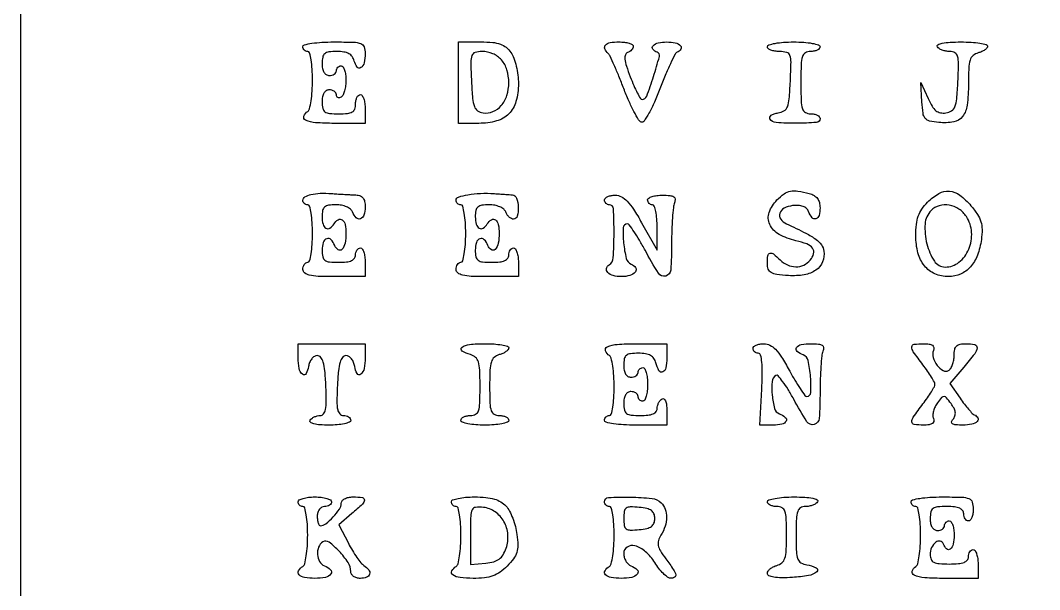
# Model space of a CAD drawing. Extents: x 0 to 450, y 0 to 450.
# Drawn here: x 0 to 212.9, y 115.7 to 234.5 of the extents above; entities that cross this region are included whole.
import ezdxf

# ---------------------------------------------------------------- set-up
doc = ezdxf.new("R2010")
doc.units = 0

msp = doc.modelspace()

# ---------------------------------------------------------------- linework, layer by layer
msp.add_lwpolyline([(0, 225), (0, 0), (225, 0), (450, 0), (450, 225), (450, 450), (225, 450), (0, 450)], close=True)
for points in [[(72, 227.559017, -0.053991), (71.792195, 225.640172, -0.192639), (71.111669, 224.637657, -0.393358), (70.327916, 224.760702, -0.1028), (69.70731, 226.011247, 0.087803), (69.284346, 226.93123, 0.115916), (68.601368, 227.547258, 0.089748), (67.573823, 227.892443, 0.036284), (66.09362, 228, 0.028107), (64.414531, 227.905539, 0.142777), (63.559362, 227.547971, 0.176422), (63.128749, 226.832647, 0.048194), (63, 225.5, 0.04716), (63.09863, 224.456621, 0.088208), (63.4, 223.666667, 0.118484), (63.88002, 223.177821, 0.140575), (64.5, 223, 0.064853), (65.073457, 223.074694, 0.082425), (65.559375, 223.29375, 0.098894), (65.884432, 223.618646, 0.148195), (66, 224, -0.099038), (66.076342, 224.381638, -0.097945), (66.29375, 224.70625, -0.097945), (66.618362, 224.923658, -0.099038), (67, 225, -0.251914), (67.384097, 224.793368, -0.064068), (67.70625, 224.136086, -0.049716), (67.9272, 223.18562, -0.032276), (68, 222.059017, -0.031397), (67.926388, 220.887885, -0.037109), (67.70625, 219.8004, -0.040338), (67.385578, 218.934161, -0.146547), (67, 218.5, -0.082592), (66.6179, 218.343488, -0.161196), (66.29375, 218.3746, -0.182303), (66.078288, 218.586039, -0.108972), (66, 218.940983, 0.140337), (65.884374, 219.344827, 0.099915), (65.559375, 219.688914, 0.085131), (65.073318, 219.920655, 0.06887), (64.5, 220, 0.140575), (63.88002, 219.822179, 0.118484), (63.4, 219.333333, 0.088208), (63.09863, 218.543379, 0.04716), (63, 217.5, 0.050766), (63.138668, 216.13778, 0.189121), (63.6, 215.428571, 0.13443), (64.534425, 215.084309, 0.021436), (66.5, 215, 0.022514), (68.32428, 215.082184, 0.10769), (69.3125, 215.392857, 0.177212), (69.822713, 215.997538, 0.087745), (70, 217, -0.048028), (70.073693, 217.765418, -0.068025), (70.29375, 218.4125, -0.088204), (70.618118, 218.848523, -0.191087), (71, 219, -0.254951), (71.384262, 218.790443, -0.06271), (71.70625, 218.11875, -0.048861), (71.927234, 217.149251, -0.031626), (72, 216), (72, 213), (65.5, 213, -0.017691), (61.64654, 213.136385, -0.089203), (59.567035, 213.664473, -0.383737), (59.204773, 214.494893, -0.175715), (60, 215.5, 0.199798), (60.391852, 216.045623, 0.019282), (60.70625, 217.68165, 0.022144), (60.927181, 219.738245, 0.015685), (61, 222.059017, 0.015621), (60.928428, 224.349343, 0.026076), (60.707919, 226.264754, 0.024323), (60.39431, 227.698135, 0.338832), (60, 228, -0.099038), (59.618362, 228.076342, -0.097945), (59.29375, 228.29375, -0.097945), (59.076342, 228.618362, -0.099038), (59, 229, -0.345347), (59.314102, 229.400526, -0.022017), (60.875, 229.711538, -0.024301), (62.963427, 229.929639, -0.013867), (65.5, 230, -0.006461), (69.591579, 229.947129, -0.083543), (71.084285, 229.656116, -0.223776), (71.767071, 228.953742, -0.082929)], [(102.443296, 227.777494, -0.066162), (103.04157, 226.62517, -0.027928), (103.542718, 224.951335, -0.027032), (103.885531, 223.078234, -0.031752), (104, 221.277494, -0.066612), (103.502556, 217.560191, -0.130147), (102.015091, 214.991524, -0.130478), (99.454449, 213.499542, -0.067121), (95.75, 213), (91.5, 213), (91.5, 221.5), (91.5, 230), (96.193296, 230, -0.020987), (98.635556, 229.897445, -0.06452), (100.249666, 229.548691, -0.088084), (101.431108, 228.876361, -0.066773)], [(128, 229.083333, -0.116255), (127.910331, 228.702889, -0.06952), (127.645969, 228.317927, -0.063582), (127.255575, 227.986942, -0.063707), (126.79479, 227.76493, 0.241692), (126.339271, 227.299612, 0.104023), (126.256153, 226.410062, 0.050159), (126.571131, 224.963301, 0.012553), (127.377498, 222.681597, 0.011777), (128.111568, 220.887427, 0.018105), (128.838547, 219.375219, 0.012872), (129.499193, 218.194335, 0.264679), (129.84059, 218, 0.312129), (130.798818, 218.662749, 0.013139), (132.229813, 222.782218, 0.012867), (133.440013, 226.954271, 0.392532), (132.969425, 227.833333, -0.146715), (132.092894, 228.462457, -0.367834), (132.127947, 229.191591, -0.151746), (133.210361, 229.806487, -0.053908), (135, 230, -0.053714), (136.759881, 229.810391, -0.143812), (137.85529, 229.211516, -0.347579), (137.939821, 228.484699, -0.160887), (137.164144, 227.833333, 0.182462), (136.731937, 227.438359, 0.007006), (135.760152, 225.454109, 0.011741), (134.680359, 223.022585, 0.007923), (133.558351, 220.201931, -0.014072), (132.408799, 217.412405, -0.023449), (131.26759, 215.142902, -0.020139), (130.238707, 213.476307, -0.336722), (129.660775, 213.279742, -0.180443), (129.10072, 213.731522, -0.013315), (128.125139, 215.482485, -0.01717), (127.062679, 217.696822, -0.012124), (126.016568, 220.250613, 0.005718), (124.997958, 222.831028, 0.007843), (124.018929, 225.126836, 0.005357), (123.151315, 227.021172, 0.087548), (122.75, 227.589469, -0.097436), (122.073327, 228.58872, -0.296223), (122.209566, 229.359307, -0.168523), (123.156879, 229.859641, -0.038021), (125, 230, -0.028938), (126.149414, 229.93342, -0.045237), (127.11875, 229.730729, -0.056792), (127.796194, 229.436284, -0.267983)], [(167, 229, -0.191087), (166.848523, 228.618118, -0.088204), (166.4125, 228.29375, -0.068025), (165.765418, 228.073693, -0.048028), (165, 228, 0.134481), (163.93396, 227.707995, 0.186514), (163.326923, 226.9375, 0.067313), (163.056399, 225.303549, 0.007414), (163, 221.5, 0.007414), (163.056399, 217.696451, 0.067313), (163.326923, 216.0625, 0.186514), (163.93396, 215.292005, 0.134481), (165, 215, -0.048028), (165.765418, 214.926307, -0.068025), (166.4125, 214.70625, -0.088204), (166.848523, 214.381882, -0.191087), (167, 214, -0.392332), (166.251242, 213.19264, -0.017113), (162.06309, 213.020578, -0.018405), (157.841847, 213.14712, -0.242187), (156.544186, 213.928506, -0.2411), (156.513682, 214.307066, -0.1362), (156.8042, 214.678702, -0.081581), (157.408199, 214.988376, -0.042513), (158.235169, 215.178506, 0.10116), (159.471273, 215.619439, 0.165155), (160.180506, 216.462895, 0.072268), (160.558211, 218.094195, 0.008911), (160.797717, 221.75, 0.006136), (160.940321, 225.785048, 0.092414), (160.715704, 227.16592, 0.243288), (160.03492, 227.797518, 0.067762), (158.547717, 228, -0.037396), (157.572046, 228.073075, -0.056188), (156.748392, 228.29375, -0.073753), (156.185577, 228.616946, -0.229477), (156, 229, -0.332234), (156.292067, 229.391033, -0.026982), (157.615625, 229.70625, -0.027868), (159.39166, 229.927854, -0.017105), (161.5, 230, -0.017105), (163.60834, 229.927854, -0.027868), (165.384375, 229.70625, -0.026982), (166.707933, 229.391033, -0.332234)], [(202, 229.116631, -0.181596), (201.858742, 228.740524, -0.059916), (201.4125, 228.339118, -0.050447), (200.765484, 227.975456, -0.038887), (200, 227.710251, 0.117634), (198.959775, 227.155448, 0.137834), (198.355633, 226.218466, 0.064492), (198.068486, 224.545115, 0.010285), (198, 221.216064, -0.030161), (197.733869, 216.808306, -0.134664), (196.762342, 214.433514, -0.186221), (194.915305, 213.309888, -0.068607), (191.815324, 213.181769, -0.030936), (189.860655, 213.492295, -0.168293), (188.961596, 214.047059, -0.139839), (188.509075, 215.097984, -0.019149), (188.291269, 217.5), (188.082539, 221.5), (189.570931, 218.184336, 0.029245), (190.408826, 216.576496, 0.08817), (191.216071, 215.646329, 0.121388), (192.132953, 215.2163, 0.084747), (193.279662, 215.184336, 0.105615), (194.484131, 215.626287, 0.162009), (195.183226, 216.47775, 0.070759), (195.559222, 218.121036, 0.009014), (195.797717, 221.75, 0.007194), (195.920851, 225.456141, 0.070882), (195.730243, 227.001737, 0.202611), (195.163171, 227.726337, 0.127419), (194.106734, 228, -0.045812), (193.300163, 228.074057, -0.045829), (192.520667, 228.29375, -0.049844), (191.879083, 228.616361, -0.113408), (191.5, 229, -0.439638), (191.617202, 229.415656, -0.067066), (192.532337, 229.732822, -0.036506), (194.14533, 229.938309, -0.013434), (196.440983, 230, -0.014936), (198.572096, 229.936327, -0.024468), (200.367039, 229.74051, -0.021521), (201.728731, 229.463595, -0.344519)], [(94.202283, 221.75, 0.009253), (94.438523, 218.181412, 0.067491), (94.810869, 216.511507, 0.154598), (95.487595, 215.641228, 0.115861), (96.625354, 215.196783, 0.13254), (98.691129, 215.449716, 0.12042), (100.436778, 216.709338, 0.10253), (101.600103, 218.83019, 0.074477), (102, 221.5, 0.072299), (101.612047, 224.168971, 0.106437), (100.478548, 226.240047, 0.116359), (98.681468, 227.540105, 0.098971), (96.380854, 228, 0.073181), (94.951062, 227.789607, 0.240268), (94.282242, 227.149072, 0.089755), (94.061699, 225.750204, 0.006235)], [(69.75, 198.081242, -0.059821), (70.837836, 197.910605, -0.145709), (71.516876, 197.48064, -0.133372), (71.885826, 196.720282, -0.04668), (72, 195.5, -0.073405), (71.758503, 193.863903, -0.232933), (71.02468, 193.077461, -0.303022), (70.126042, 193.284237, -0.097753), (69.361626, 194.5, 0.134491), (68.929198, 195.088394, 0.065461), (68.122682, 195.570636, 0.056246), (67.068403, 195.891905, 0.045886), (65.893011, 196, 0.032661), (64.353965, 195.899358, 0.146549), (63.539301, 195.533962, 0.169032), (63.124138, 194.814289, 0.047121), (63, 193.5, 0.063848), (63.199357, 191.945173, 0.196298), (63.823054, 191.112207, 0.288344), (64.654516, 191.129702, 0.109111), (65.5, 192, -0.11309), (66.37634, 192.887985, -0.316735), (67.203541, 192.849324, -0.17846), (67.814525, 191.86917, -0.051098), (68, 190.059017, -0.047768), (67.799643, 187.966632, -0.139892), (67.151172, 186.686574, -0.370321), (66.359195, 186.595429, -0.153603), (65.63617, 187.505744, 0.098167), (64.87278, 188.717666, 0.303169), (63.974899, 188.922461, 0.232317), (63.241439, 188.134811, 0.073445), (63, 186.5, 0.050766), (63.138668, 185.13778, 0.189121), (63.6, 184.428571, 0.13443), (64.534425, 184.084309, 0.021436), (66.5, 184, 0.025511), (68.104033, 184.081893, 0.075863), (69.166667, 184.357143, 0.129352), (69.773926, 184.830552, 0.164293), (70, 185.5, -0.064853), (70.074694, 186.073457, -0.082425), (70.29375, 186.559375, -0.098894), (70.618646, 186.884432, -0.148195), (71, 187, -0.254951), (71.384262, 186.790443, -0.06271), (71.70625, 186.11875, -0.048861), (71.927234, 185.149251, -0.031626), (72, 184), (72, 181), (65.5, 181, -0.00942), (62.175614, 181.06264, -0.047315), (60.333333, 181.307692, -0.108427), (59.357915, 181.770252, -0.232029), (59, 182.5, -0.064853), (59.074694, 183.073457, -0.082425), (59.29375, 183.559375, -0.098894), (59.618646, 183.884432, -0.148195), (60, 184, 0.339565), (60.395008, 184.303225, 0.024068), (60.708333, 185.75, 0.025878), (60.928566, 187.683687, 0.015416), (61, 190, 0.015416), (60.928566, 192.316313, 0.025878), (60.708333, 194.25, 0.024068), (60.395008, 195.696775, 0.339565), (60, 196, -0.091527), (59.618243, 196.070473, -0.095859), (59.29375, 196.272211, -0.099498), (59.076606, 196.57312, -0.107094), (59, 196.926676, -0.268857), (59.414857, 197.642427, -0.071979), (60.686974, 198.145372, -0.050267), (62.602359, 198.400345, -0.026616), (65, 198.3492, 0.002781), (66.120726, 198.271764, 0.001767), (67.426563, 198.193467, 0.001775), (68.708706, 198.125703, 0.00329)], [(102.75, 198.081242, -0.303857), (103.621429, 197.412034, -0.07085), (103.977392, 195.504236, -0.074346), (103.778727, 193.626757, -0.341674), (102.968615, 193, -0.12413), (102.531511, 193.110214, -0.064334), (102.071116, 193.440625, -0.05786), (101.65847, 193.926353, -0.055615), (101.361626, 194.5, 0.134491), (100.929198, 195.088394, 0.065461), (100.122682, 195.570636, 0.056246), (99.068403, 195.891905, 0.045886), (97.893011, 196, 0.032661), (96.353965, 195.899358, 0.146549), (95.539301, 195.533962, 0.169032), (95.124138, 194.814289, 0.047121), (95, 193.5, 0.063848), (95.199357, 191.945173, 0.196298), (95.823054, 191.112207, 0.288344), (96.654516, 191.129702, 0.109111), (97.5, 192, -0.11309), (98.37634, 192.887985, -0.316735), (99.203541, 192.849324, -0.17846), (99.814525, 191.86917, -0.051098), (100, 190.059017, -0.047768), (99.799643, 187.966632, -0.139892), (99.151172, 186.686574, -0.370321), (98.359195, 186.595429, -0.153603), (97.63617, 187.505744, 0.098167), (96.87278, 188.717666, 0.303169), (95.974899, 188.922461, 0.232317), (95.241439, 188.134811, 0.073445), (95, 186.5, 0.050766), (95.138668, 185.13778, 0.189121), (95.6, 184.428571, 0.13443), (96.534425, 184.084309, 0.021436), (98.5, 184, 0.025511), (100.104033, 184.081893, 0.075863), (101.166667, 184.357143, 0.129352), (101.773926, 184.830552, 0.164293), (102, 185.5, -0.064853), (102.074694, 186.073457, -0.082425), (102.29375, 186.559375, -0.098894), (102.618646, 186.884432, -0.148195), (103, 187, -0.254951), (103.384262, 186.790443, -0.06271), (103.70625, 186.11875, -0.048861), (103.927234, 185.149251, -0.031626), (104, 184), (104, 181), (97.5, 181, -0.00942), (94.175614, 181.06264, -0.047315), (92.333333, 181.307692, -0.108427), (91.357915, 181.770252, -0.232029), (91, 182.5, -0.064853), (91.074694, 183.073457, -0.082425), (91.29375, 183.559375, -0.098894), (91.618646, 183.884432, -0.148195), (92, 184, 0.339565), (92.395008, 184.303225, 0.024068), (92.708333, 185.75, 0.025878), (92.928566, 187.683687, 0.015416), (93, 190, 0.015416), (92.928566, 192.316313, 0.025878), (92.708333, 194.25, 0.024068), (92.395008, 195.696775, 0.339565), (92, 196, -0.092235), (91.618255, 196.071025, -0.096084), (91.29375, 196.274238, -0.099372), (91.076582, 196.577379, -0.106285), (91, 196.933578, -0.323565), (91.493793, 197.616741, -0.036541), (93.458073, 198.109967, -0.034868), (96.071804, 198.380811, -0.025243), (99, 198.331242, 0.000109), (100.048814, 198.260673, 0.000099), (101.132812, 198.188191, 0.000099), (102.103274, 198.123687, 0.000318)], [(129.737412, 192.25), (132.953205, 186.5), (132.976603, 191.25, 0.019832), (132.913338, 193.070673, 0.032106), (132.699377, 194.604688, 0.034179), (132.387801, 195.725667, 0.317947), (132, 196, -0.099038), (131.618362, 196.076342, -0.097945), (131.29375, 196.29375, -0.097945), (131.076342, 196.618362, -0.099038), (131, 197, -0.260256), (131.214713, 197.384563, -0.060318), (131.912678, 197.70625, -0.047377), (132.916681, 197.92729, -0.030514), (134.106989, 198, -0.021216), (135.662783, 197.933954, -0.120396), (136.442822, 197.671564, -0.243274), (136.728281, 197.183684, -0.105014), (136.606989, 196.418213, 0.065369), (136.369694, 195.430831, 0.008503), (136.178303, 193.26885, 0.009785), (136.044446, 190.683012, 0.008037), (136, 187.918213, -0.016965), (135.811999, 182.378884, -0.323507), (134.767311, 181.12239, -0.325637), (133.253928, 181.723692, -0.017077), (130.464925, 186.496503, 0.009853), (129.274378, 188.603158, 0.01499), (128.150634, 190.379436, 0.009548), (127.159946, 191.787435, 0.23781), (126.75, 191.996503, 0.400931), (125.907501, 191.199021, 0.036755), (125.981025, 188.037768, 0.03549), (126.531241, 184.78728, 0.246242), (127.563382, 183.614052, -0.160325), (128.471666, 182.872996, -0.31942), (128.427662, 181.991097, -0.159292), (127.306899, 181.246095, -0.067786), (125.5, 181, -0.063953), (123.808901, 181.21719, -0.131923), (122.658981, 181.872229, -0.260936), (122.419209, 182.705492, -0.199307), (122.983688, 183.489919, 0.244315), (123.825333, 184.900449, 0.014359), (123.979985, 190.050435, 0.013078), (123.852237, 195.190158, 0.399353), (123, 196, -0.099038), (122.618362, 196.076342, -0.097945), (122.29375, 196.29375, -0.097945), (122.076342, 196.618362, -0.099038), (122, 197, -0.210471), (122.168422, 197.382384, -0.081322), (122.664113, 197.70625, -0.061917), (123.395267, 197.926645, -0.042299), (124.260809, 198, -0.12441), (125.519216, 197.681961, -0.078825), (126.727801, 196.758564, -0.048335), (128.053996, 195.065409, -0.014483)], [(164.75, 198.369714, -0.066118), (165.748869, 197.954586, -0.100128), (166.450741, 197.332117, -0.098819), (166.861356, 196.479236, -0.063007), (167, 195.383369, -0.062824), (166.797354, 193.776924, -0.252767), (166.148475, 193.074972, -0.314785), (165.339221, 193.308049, -0.07867), (164.612674, 194.566971, 0.115533), (164.171543, 195.216703, 0.097266), (163.461031, 195.652686, 0.076244), (162.482877, 195.855307, 0.04167), (161.255686, 195.816971, 0.090836), (159.494583, 195.280493, 0.196082), (158.590574, 194.221643, 0.243534), (158.783343, 193.014403, 0.125517), (160, 192.020518, -0.00766), (164.056847, 190.058075, -0.040843), (166.156768, 188.777785, -0.080933), (167.282476, 187.64016, -0.119229), (167.803217, 186.341228, -0.133179), (167.529545, 184.087835, -0.146004), (166.155714, 182.373629, -0.110668), (163.70894, 181.382768, -0.057227), (160.396332, 181.216957, -0.01536), (157.942626, 181.450849, -0.099587), (156.771326, 181.844568, -0.1833), (156.196917, 182.547054, -0.080799), (156.000804, 183.75, -0.033177), (156.107944, 185.37168, -0.298931), (156.551234, 185.884036, -0.245488), (157.282123, 185.732174, -0.024775), (158.642857, 184.5, 0.091389), (160.183183, 183.439119, 0.103853), (161.932145, 183.059216, 0.109678), (163.611988, 183.419988, 0.11248), (164.963645, 184.456195, 0.108632), (165.651834, 185.790082, 0.227633), (165.439073, 186.909975, 0.142015), (164.254922, 187.816294, 0.038749), (161.978247, 188.504778, -0.071629), (158.44578, 189.831251, -0.158971), (156.50117, 191.905033, -0.195798), (156.372811, 194.407022, -0.112965), (158, 197, -0.042091), (159.506213, 198.271929, -0.104612), (160.823457, 198.84236, -0.089908), (162.38165, 198.874883, -0.025849)], [(198.515797, 195.798857, -0.028469), (199.88621, 193.96814, -0.072046), (200.595447, 192.468695, -0.075051), (200.834495, 190.866969, -0.032928), (200.689436, 188.721241, -0.056894), (199.870047, 185.471595, -0.091405), (198.397735, 183.031862, -0.107203), (196.348059, 181.531337, -0.104969), (193.845012, 181, -0.102042), (190.982694, 181.590301, -0.122781), (188.803098, 183.251024, -0.106453), (187.453515, 185.952868, -0.062869), (187, 189.545455, -0.026505), (187.124523, 191.892814, -0.057879), (187.52, 193.647946, -0.066295), (188.263948, 195.113781, -0.04587), (189.454545, 196.545455, -0.066416), (191.831582, 198.362866, -0.151732), (194.011616, 198.847978, -0.142386), (196.176545, 198.020513, -0.055893)], [(190.2, 194.8, 0.182131), (188.935743, 192.007206, 0.077335), (189.309119, 187.850841, 0.082468), (190.875525, 184.232191, 0.254734), (193.13717, 183, 0.169503), (196.013169, 184.003824, 0.126024), (198.060021, 186.705057, 0.115788), (198.659498, 190.257706, 0.129887), (197.565328, 193.54064, 0.101287), (196.010883, 195.105921, 0.104791), (193.984707, 195.910897, 0.111527), (191.908088, 195.801171, 0.128315)], [(72, 164.059017, -0.047203), (71.788743, 161.826273, -0.172971), (71.080041, 160.620108, -0.46784), (70.32697, 160.755717, -0.094389), (69.821494, 162.235169, 0.062003), (69.586634, 163.101084, 0.072281), (69.153814, 163.834706, 0.083955), (68.597212, 164.328775, 0.140523), (68, 164.5, 0.228496), (67.267652, 164.146887, 0.098356), (66.758017, 163.158714, 0.047225), (66.417778, 161.347573, 0.01093), (66.202283, 158.25, 0.008792), (66.10267, 154.932314, 0.052505), (66.262273, 153.211461, 0.134036), (66.700238, 152.336038, 0.213256), (67.452283, 152, -0.062759), (68.044058, 151.925427, -0.080908), (68.545358, 151.70625, -0.098172), (68.88083, 151.381373, -0.1526), (69, 151, -0.312055), (68.731257, 150.61133, -0.036254), (67.660789, 150.29375, -0.033326), (66.188379, 150.072272, -0.020671), (64.440983, 150, -0.016966), (62.589239, 150.062852, -0.045191), (61.284665, 150.270946, -0.091154), (60.583647, 150.592706, -0.397171), (60.5, 151, -0.090643), (60.845678, 151.382891, -0.053165), (61.373792, 151.70625, -0.05085), (61.991442, 151.925824, -0.06006), (62.606734, 152, 0.227689), (63.320406, 152.342759, 0.122357), (63.738272, 153.249577, 0.049921), (63.893408, 154.997144, 0.009095), (63.797717, 158.25, 0.01093), (63.582222, 161.347573, 0.047225), (63.241983, 163.158714, 0.098356), (62.732348, 164.146887, 0.228496), (62, 164.5, 0.140523), (61.402788, 164.328775, 0.083955), (60.846186, 163.834706, 0.072281), (60.413366, 163.101084, 0.062003), (60.178506, 162.235169, -0.094389), (59.67303, 160.755717, -0.46784), (58.919959, 160.620108, -0.172971), (58.211257, 161.826273, -0.047203), (58, 164.059017), (58, 167), (65, 167), (72, 167)], [(102, 166.116631, -0.181596), (101.858742, 165.740524, -0.059916), (101.4125, 165.339118, -0.050447), (100.765484, 164.975456, -0.038887), (100, 164.710251, 0.119045), (98.957472, 164.150487, 0.137744), (98.35351, 163.202605, 0.063547), (98.067665, 161.502889, 0.009923), (98, 158.09362, 0.008241), (98.058244, 154.559886, 0.071163), (98.332053, 153.011702, 0.188305), (98.938253, 152.276294, 0.127982), (100, 152, -0.048028), (100.765418, 151.926307, -0.068025), (101.4125, 151.70625, -0.088204), (101.848523, 151.381882, -0.191087), (102, 151, -0.322437), (101.719449, 150.610183, -0.031449), (100.53125, 150.29375, -0.03053), (98.916554, 150.072205, -0.01883), (97, 150, -0.01883), (95.083446, 150.072205, -0.03053), (93.46875, 150.29375, -0.031449), (92.280551, 150.610183, -0.322437), (92, 151, -0.191087), (92.151477, 151.381882, -0.088204), (92.5875, 151.70625, -0.068025), (93.234582, 151.926307, -0.048028), (94, 152, 0.127982), (95.061747, 152.276294, 0.188305), (95.667947, 153.011702, 0.071163), (95.941756, 154.559886, 0.008241), (96, 158.09362, 0.009923), (95.932335, 161.502889, 0.063547), (95.64649, 163.202605, 0.137744), (95.042528, 164.150487, 0.119045), (94, 164.710251, -0.074108), (92.254511, 165.455904, -0.526343), (92.216089, 166.221707, -0.139304), (93.792088, 166.842245, -0.024574), (97, 167, -0.016617), (98.916704, 166.936282, -0.027108), (100.53125, 166.74051, -0.025735), (101.739059, 166.462384, -0.335003)], [(135, 164, -0.044259), (134.816409, 161.92999, -0.250584), (134.153281, 161.089487, -0.387359), (133.366741, 161.356578, -0.062214), (132.710251, 163, 0.086845), (132.286165, 163.927062, 0.116362), (131.603855, 164.546112, 0.090272), (130.576866, 164.892253, 0.036274), (129.09362, 165, 0.028107), (127.414531, 164.905539, 0.142777), (126.559362, 164.547971, 0.176422), (126.128749, 163.832647, 0.048194), (126, 162.5, 0.04716), (126.09863, 161.456621, 0.088208), (126.4, 160.666667, 0.118484), (126.88002, 160.177821, 0.140575), (127.5, 160, 0.064853), (128.073457, 160.074694, 0.082425), (128.559375, 160.29375, 0.098894), (128.884432, 160.618646, 0.148195), (129, 161, -0.099038), (129.076342, 161.381638, -0.097945), (129.29375, 161.70625, -0.097945), (129.618362, 161.923658, -0.099038), (130, 162, -0.277684), (130.385692, 161.767902, -0.052312), (130.70625, 160.971875, -0.042582), (130.927458, 159.841111, -0.027026), (131, 158.5, -0.027026), (130.927458, 157.158889, -0.042582), (130.70625, 156.028125, -0.052312), (130.385692, 155.232098, -0.277684), (130, 155, -0.099038), (129.618362, 155.076342, -0.097945), (129.29375, 155.29375, -0.097945), (129.076342, 155.618362, -0.099038), (129, 156, 0.148195), (128.884432, 156.381354, 0.098894), (128.559375, 156.70625, 0.082425), (128.073457, 156.925306, 0.064853), (127.5, 157, 0.140575), (126.88002, 156.822179, 0.118484), (126.4, 156.333333, 0.088208), (126.09863, 155.543379, 0.04716), (126, 154.5, 0.050766), (126.138668, 153.13778, 0.189121), (126.6, 152.428571, 0.13443), (127.534425, 152.084309, 0.021436), (129.5, 152, 0.026079), (131.070008, 152.081944, 0.071689), (132.142776, 152.352927, 0.120165), (132.768641, 152.809008, 0.177291), (133, 153.440983, -0.061875), (133.074167, 154.038022, -0.051278), (133.29375, 154.640225, -0.053305), (133.617164, 155.157656, -0.08825), (134, 155.5, -0.297719), (134.391769, 155.490145, -0.145541), (134.718784, 155.083987, -0.069343), (134.933656, 154.243706, -0.027979), (135, 153.059017), (135, 150), (128.5, 150, -0.013867), (125.963427, 150.070361, -0.024301), (123.875, 150.288462, -0.022017), (122.314102, 150.599474, -0.345347), (122, 151, -0.099038), (122.076342, 151.381638, -0.097945), (122.29375, 151.70625, -0.097945), (122.618362, 151.923658, -0.099038), (123, 152, 0.338832), (123.39431, 152.301865, 0.024323), (123.707919, 153.735246, 0.026076), (123.928428, 155.650657, 0.015621), (124, 157.940983, 0.015685), (123.927181, 160.261755, 0.022144), (123.70625, 162.31835, 0.019282), (123.391852, 163.954377, 0.199798), (123, 164.5, -0.175715), (122.204773, 165.505107, -0.383737), (122.567035, 166.335527, -0.089203), (124.64654, 166.863615, -0.017691), (128.5, 167), (135, 167)], [(160.535075, 161.503497, 0.009853), (161.725622, 159.396842, 0.01499), (162.849366, 157.620564, 0.009548), (163.840054, 156.212565, 0.23781), (164.25, 156.003497, 0.402421), (165.083571, 156.796594, 0.032944), (165.015018, 160.095926, 0.032221), (164.500843, 163.473808, 0.252391), (163.5, 164.638374, -0.085589), (162.224551, 165.398018, -0.382223), (162.118852, 166.189944, -0.201465), (163.089396, 166.819865, -0.044553), (165.106989, 167, -0.021216), (166.662783, 166.933954, -0.120396), (167.442822, 166.671564, -0.243274), (167.728281, 166.183684, -0.105014), (167.606989, 165.418213, 0.065369), (167.369694, 164.430831, 0.008503), (167.178303, 162.26885, 0.009785), (167.044446, 159.683012, 0.008037), (167, 156.918213, -0.016944), (166.812616, 151.390337, -0.319745), (165.772269, 150.121352, -0.328726), (164.264411, 150.706294, -0.017422), (161.495958, 155.423688, 0.013973), (160.314879, 157.468401, 0.023239), (159.194469, 159.112373, 0.019781), (158.226675, 160.298818, 0.365189), (157.781033, 160.364671, 0.237585), (157.00159, 159.095367, 0.043472), (157.009278, 156.255856, 0.043456), (157.507402, 153.462223, 0.239709), (158.5, 152.361626, -0.083841), (159.751322, 151.622224, -0.354587), (159.902969, 150.826399, -0.221177), (159.05082, 150.188971, -0.051769), (157.230567, 150), (154.461134, 150), (154.839867, 157.5, 0.009283), (154.946751, 160.850624, 0.027613), (154.850579, 163.145099, 0.037763), (154.59282, 164.623686, 0.343283), (154.1093, 165, -0.088939), (153.685767, 165.075938, -0.094985), (153.325857, 165.29375, -0.099918), (153.085074, 165.618503, -0.110148), (153, 166, -0.212171), (153.169934, 166.382437, -0.080675), (153.671241, 166.70625, -0.061395), (154.410218, 166.926672, -0.041835), (155.285075, 167, -0.118692), (156.54497, 166.696647, -0.084141), (157.715573, 165.824272, -0.051681), (158.966255, 164.210102, -0.015311)], [(190.675672, 165.597199, 0.164725), (190.616245, 164.108165, 0.090583), (191.446765, 162.462194, 0.10486), (192.698051, 161.378246, 0.270975), (193.848296, 161.406242, 0.118699), (194.290407, 161.852322, 0.048638), (194.661687, 162.625984, 0.044504), (194.914777, 163.57246, 0.043112), (195, 164.559017, -0.048088), (195.11842, 165.787459, -0.152449), (195.506044, 166.505902, -0.149127), (196.239747, 166.885437, -0.045359), (197.5, 167, -0.056215), (199.305558, 166.796358, -0.378358), (199.789398, 166.122551, -0.141772), (199.293674, 164.889798, -0.010856), (197.004166, 162.091445), (194.089613, 158.682891), (196.258684, 155.591445, 0.011026), (197.14679, 154.383245, 0.014002), (198.021514, 153.310195, 0.012008), (198.793179, 152.458166, 0.102809), (199.213878, 152.166667, -0.168017), (199.953278, 151.499663, -0.344471), (199.836536, 150.774307, -0.136911), (198.693024, 150.185347, -0.050914), (196.877555, 150, -0.016146), (195.337289, 150.049751, -0.119813), (194.642345, 150.26706, -0.336041), (194.485502, 150.658755, -0.106708), (194.794871, 151.252835, 0.094338), (195.176098, 151.943092, 0.113196), (195.243415, 152.680373, 0.087806), (194.976662, 153.514436, 0.038211), (194.355487, 154.502835, 0.015484), (193.391048, 155.724083, 0.207607), (192.891377, 155.972886, 0.23104), (192.399018, 155.76384, 0.019303), (191.506854, 154.652801, 0.049888), (191.022865, 153.84221, 0.047084), (190.697781, 152.936144, 0.050571), (190.568037, 152.07374, 0.104042), (190.675672, 151.402801, -0.128263), (190.745599, 150.776986, -0.210805), (190.467561, 150.332902, -0.118066), (189.781395, 150.073967, -0.03146), (188.606989, 150, -0.033682), (186.661411, 150.131213, -0.368394), (186.177135, 150.672153, -0.161907), (186.482778, 151.671607, -0.008449), (188.5, 154.411113, 0.011042), (189.457479, 155.725647, 0.014668), (190.265625, 156.964262, 0.011943), (190.877348, 158.020656, 0.125909), (191, 158.5, 0.125909), (190.877348, 158.979344, 0.011943), (190.265625, 160.035738, 0.014668), (189.457479, 161.274353, 0.011042), (188.5, 162.588887, -0.008449), (186.482778, 165.328393, -0.161907), (186.177135, 166.327847, -0.368394), (186.661411, 166.868787, -0.033682), (188.606989, 167, -0.03146), (189.781395, 166.926033, -0.118066), (190.467561, 166.667098, -0.210805), (190.745599, 166.223014, -0.128263)], [(65, 134, -0.148195), (64.884432, 133.618646, -0.098894), (64.559375, 133.29375, -0.082425), (64.073457, 133.074694, -0.064853), (63.5, 133, 0.130775), (62.924246, 132.846791, 0.10214), (62.4375, 132.416667, 0.08892), (62.111864, 131.769411, 0.072314), (62, 131, 0.031849), (62.048853, 130.233842, 0.049155), (62.197182, 129.5875, 0.063179), (62.413359, 129.139989, 0.253904), (62.671259, 129, 0.171783), (63.774256, 129.390474, 0.035317), (65.306548, 130.821084, 0.035936), (66.628281, 132.464751, 0.152521), (67, 133.654988, -0.172986), (67.18751, 134.180751, -0.098327), (67.71468, 134.615499, -0.074706), (68.518389, 134.903832, -0.048868), (69.5, 135, -0.031889), (71.418015, 134.877547, -0.398), (71.839246, 134.362701, -0.187438), (71.429526, 133.497833, -0.011206), (69.25, 131.52607), (66.5, 129.148072), (68.490092, 125.324036, 0.015748), (69.344456, 123.801432, 0.01746), (70.265692, 122.388402, 0.017056), (71.130031, 121.24378, 0.081266), (71.740092, 120.70031, -0.084043), (72.746754, 119.793518, -0.238726), (72.930053, 118.894687, -0.244045), (72.315217, 118.22971, -0.086672), (71, 118, -0.070518), (70.235651, 118.10834, -0.086165), (69.5875, 118.424244, -0.100209), (69.154166, 118.893493, -0.137323), (69, 119.444236, 0.146335), (68.440081, 121.316414, 0.04439), (66.580183, 123.664327, 0.043029), (64.462262, 125.544997, 0.307612), (63.163789, 125.601227, 0.162263), (62.283377, 124.546367, 0.110805), (62.043359, 122.990578, 0.113), (62.490965, 121.505204, 0.17337), (63.5, 120.638374, -0.101749), (64.793582, 119.810673, -0.378521), (64.860292, 118.923825, -0.185135), (63.71289, 118.21077, -0.047516), (61.5, 118, -0.040305), (59.36761, 118.172174, -0.157345), (58.20538, 118.767331, -0.343974), (58.103688, 119.591246, -0.119928), (59, 120.5, 0.199798), (59.391852, 121.045623, 0.019282), (59.70625, 122.68165, 0.022144), (59.927181, 124.738245, 0.015685), (60, 127.059017, 0.015621), (59.928428, 129.349343, 0.026076), (59.707919, 131.264754, 0.024323), (59.39431, 132.698135, 0.338832), (59, 133, -0.099038), (58.618362, 133.076342, -0.097945), (58.29375, 133.29375, -0.097945), (58.076342, 133.618362, -0.099038), (58, 134, -0.277684), (58.232098, 134.385692, -0.052312), (59.028125, 134.70625, -0.042582), (60.158889, 134.927458, -0.027026), (61.5, 135, -0.027026), (62.841111, 134.927458, -0.042582), (63.971875, 134.70625, -0.052312), (64.767902, 134.385692, -0.277684)], [(101.429758, 133.077616, -0.064683), (102.135775, 132.059627, -0.027585), (102.816109, 130.544463, -0.026727), (103.372878, 128.826694, -0.031677), (103.706219, 127.153634, -0.027522), (103.880756, 124.929185, -0.081155), (103.66937, 123.414724, -0.086836), (102.997431, 122.104518, -0.034585), (101.666927, 120.576018, -0.042168), (100.166279, 119.309186, -0.067538), (98.683139, 118.533362, -0.060122), (96.924962, 118.127287, -0.026727), (94.545455, 118, -0.02837), (91.812895, 118.15517, -0.125835), (90.320975, 118.723223, -0.373871), (90.118674, 119.54606, -0.136523), (91, 120.5, 0.199798), (91.391852, 121.045623, 0.019282), (91.70625, 122.68165, 0.022144), (91.927181, 124.738245, 0.015685), (92, 127.059017, 0.015621), (91.928428, 129.349343, 0.026076), (91.707919, 131.264754, 0.024323), (91.39431, 132.698135, 0.338832), (91, 133, -0.099038), (90.618362, 133.076342, -0.097945), (90.29375, 133.29375, -0.097945), (90.076342, 133.618362, -0.099038), (90, 134, -0.318995), (90.276593, 134.389422, -0.033035), (91.423222, 134.70625, -0.031459), (92.987909, 134.927774, -0.019439), (94.845012, 135, -0.022153), (97.208021, 134.895253, -0.048902), (98.980956, 134.561037, -0.063402), (100.342573, 133.968125, -0.074616)], [(133.8, 133.8, -0.109886), (134.653463, 132.458177, -0.087736), (134.948616, 130.765019, -0.077687), (134.650707, 128.889191, -0.061499), (133.783488, 127.024917, 0.064425), (133.258312, 125.878512, 0.125757), (133.207692, 124.880998, 0.0883), (133.65272, 123.752528, 0.021218), (134.783488, 122.078978, -0.008983), (136.405135, 119.801085, -0.091733), (136.873295, 118.746382, -0.352362), (136.626133, 118.225113, -0.120906), (135.75, 118.03852, -0.156406), (135.139455, 118.255251, -0.032907), (134.275064, 119.009097, -0.031506), (133.347685, 120.05623, -0.025335), (132.48426, 121.28852, 0.069616), (130.56301, 123.57172, 0.112706), (128.355238, 124.80029, 0.221492), (126.735162, 124.551114, 0.250618), (126, 123.17654, 0.07027), (126.112043, 122.383249, 0.06337), (126.440625, 121.621397, 0.066808), (126.926414, 121.004654, 0.101293), (127.5, 120.638374, -0.101749), (128.793582, 119.810673, -0.378521), (128.860292, 118.923825, -0.185135), (127.71289, 118.21077, -0.047516), (125.5, 118, -0.040305), (123.36761, 118.172174, -0.157345), (122.20538, 118.767331, -0.343974), (122.103688, 119.591246, -0.119928), (123, 120.5, 0.199798), (123.391852, 121.045623, 0.019282), (123.70625, 122.68165, 0.022144), (123.927181, 124.738245, 0.015685), (124, 127.059017, 0.015621), (123.928428, 129.349343, 0.026076), (123.707919, 131.264754, 0.024323), (123.39431, 132.698135, 0.338832), (123, 133, -0.099038), (122.618362, 133.076342, -0.097945), (122.29375, 133.29375, -0.097945), (122.076342, 133.618362, -0.099038), (122, 134, -0.397738), (122.836192, 134.884891, -0.018383), (127.358158, 134.9745, -0.021834), (131.916442, 134.69789, -0.171947)], [(166.5, 134, -0.111412), (166.123976, 133.616444, -0.050262), (165.49335, 133.29375, -0.046318), (164.729296, 133.074077, -0.046881), (163.940983, 133, 0.134134), (162.922999, 132.721903, 0.182264), (162.331823, 131.986154, 0.070385), (162.059605, 130.453372, 0.008807), (162, 127.069551, 0.008969), (162.062908, 123.562801, 0.077575), (162.35832, 122.032657, 0.178212), (163.023379, 121.240302, 0.094964), (164.25, 120.819551, -0.078758), (166.198587, 120.220471, -0.535928), (166.307389, 119.397109, -0.137625), (164.597127, 118.582118, -0.028421), (161.25, 118.19774, -0.014534), (158.950127, 118.132306, -0.039697), (157.329464, 118.262195, -0.063004), (156.315698, 118.55939, -0.298354), (156, 119.04136, -0.150536), (156.146963, 119.518428, -0.069548), (156.5875, 120.004272, -0.059535), (157.234963, 120.425205, -0.050482), (158, 120.710251, 0.116621), (159.038512, 121.261478, 0.137871), (159.642791, 122.190648, 0.065184), (159.930902, 123.845062, 0.010559), (160, 127.116631, 0.008737), (159.940687, 130.510879, 0.073316), (159.665015, 132.014579, 0.189013), (159.059263, 132.731852, 0.124608), (158, 133, -0.048028), (157.234582, 133.073693, -0.068025), (156.5875, 133.29375, -0.088204), (156.151477, 133.618118, -0.191087), (156, 134, -0.333273), (156.293312, 134.39117, -0.026513), (157.632961, 134.70625, -0.027583), (159.428041, 134.92786, -0.016922), (161.559017, 135, -0.013434), (163.85467, 134.938309, -0.036506), (165.467663, 134.732822, -0.067066), (166.382798, 134.415656, -0.439638)], [(199, 132.5, -0.038131), (198.926884, 131.542644, -0.057076), (198.70625, 130.734375, -0.074992), (198.382936, 130.182831, -0.226478), (198, 130, -0.148195), (197.618646, 130.115568, -0.098894), (197.29375, 130.440625, -0.082425), (197.074694, 130.926543, -0.064853), (197, 131.5, 0.164293), (196.773926, 132.169448, 0.129352), (196.166667, 132.642857, 0.075863), (195.104033, 132.918107, 0.025511), (193.5, 133, 0.021436), (191.534425, 132.915691, 0.13443), (190.6, 132.571429, 0.189121), (190.138668, 131.86222, 0.050766), (190, 130.5, 0.04716), (190.09863, 129.456621, 0.088208), (190.4, 128.666667, 0.118484), (190.88002, 128.177821, 0.140575), (191.5, 128, 0.064853), (192.073457, 128.074694, 0.082425), (192.559375, 128.29375, 0.098894), (192.884432, 128.618646, 0.148195), (193, 129, -0.099038), (193.076342, 129.381638, -0.097945), (193.29375, 129.70625, -0.097945), (193.618362, 129.923658, -0.099038), (194, 130, -0.254951), (194.384262, 129.790443, -0.06271), (194.70625, 129.11875, -0.048861), (194.927234, 128.149251, -0.031626), (195, 127, -0.052229), (194.806386, 125.151546, -0.170581), (194.176395, 124.116206, -0.38015), (193.424488, 124.146529, -0.121133), (192.774316, 125.177051, 0.265066), (192.103132, 125.778712, 0.226509), (191.167104, 125.5567, 0.121919), (190.306023, 124.42347, 0.102136), (190, 122.940983, 0.101924), (190.201897, 121.960838, 0.180092), (190.765203, 121.371311, 0.095616), (191.874334, 121.074927, 0.017619), (194, 121, 0.020272), (195.888175, 121.076585, 0.069535), (197.083333, 121.34375, 0.128937), (197.750359, 121.815157, 0.176579), (198, 122.5, -0.064853), (198.074694, 123.073457, -0.082425), (198.29375, 123.559375, -0.098894), (198.618646, 123.884432, -0.148195), (199, 124, -0.254951), (199.384262, 123.790443, -0.06271), (199.70625, 123.11875, -0.048861), (199.927234, 122.149251, -0.031626), (200, 121), (200, 118), (193, 118, -0.016053), (188.859325, 118.132975, -0.082835), (186.634167, 118.652805, -0.380455), (186.232813, 119.485975, -0.186894), (187, 120.5, 0.199798), (187.391852, 121.045623, 0.019282), (187.70625, 122.68165, 0.022144), (187.927181, 124.738245, 0.015685), (188, 127.059017, 0.015621), (187.928428, 129.349343, 0.026076), (187.707919, 131.264754, 0.024323), (187.39431, 132.698135, 0.338832), (187, 133, -0.099038), (186.618362, 133.076342, -0.097945), (186.29375, 133.29375, -0.097945), (186.076342, 133.618362, -0.099038), (186, 134, -0.345347), (186.314102, 134.400526, -0.022017), (187.875, 134.711538, -0.024301), (189.963427, 134.929639, -0.013867), (192.5, 135, -0.006367), (196.623539, 134.947488, -0.085635), (198.1, 134.653846, -0.226921), (198.774088, 133.940826, -0.077921)], [(94, 127.003064), (94, 120.873283), (97.231945, 121.186642, 0.040809), (98.873632, 121.482374, 0.095017), (99.994778, 122.022937, 0.100294), (100.800008, 122.918847, 0.049028), (101.448927, 124.318073, 0.105454), (101.806185, 127.135371, 0.10638), (100.980421, 129.843554, 0.111595), (99.159149, 131.87789, 0.126279), (96.718457, 132.816422, 0.054604), (95.079397, 132.827531, 0.263631), (94.347966, 132.307723, 0.103714), (94.04842, 131.032544, 0.006008)], [(126, 130.5, 0.038362), (126.113171, 129.027111, 0.202403), (126.529497, 128.352287, 0.158465), (127.374274, 128.086993, 0.021526), (129.25, 128.186642, 0.029703), (130.84704, 128.437016, 0.101271), (131.80458, 128.8609, 0.147433), (132.319158, 129.524698, 0.091927), (132.5, 130.5, 0.091927), (132.319158, 131.475302, 0.147433), (131.80458, 132.1391, 0.101271), (130.84704, 132.562984, 0.029703), (129.25, 132.813358, 0.021526), (127.374274, 132.913007, 0.158465), (126.529497, 132.647713, 0.202403), (126.113171, 131.972889, 0.038362)]]:
    msp.add_lwpolyline(points, format="xyb", close=True)

doc.saveas('drawing.dxf')
